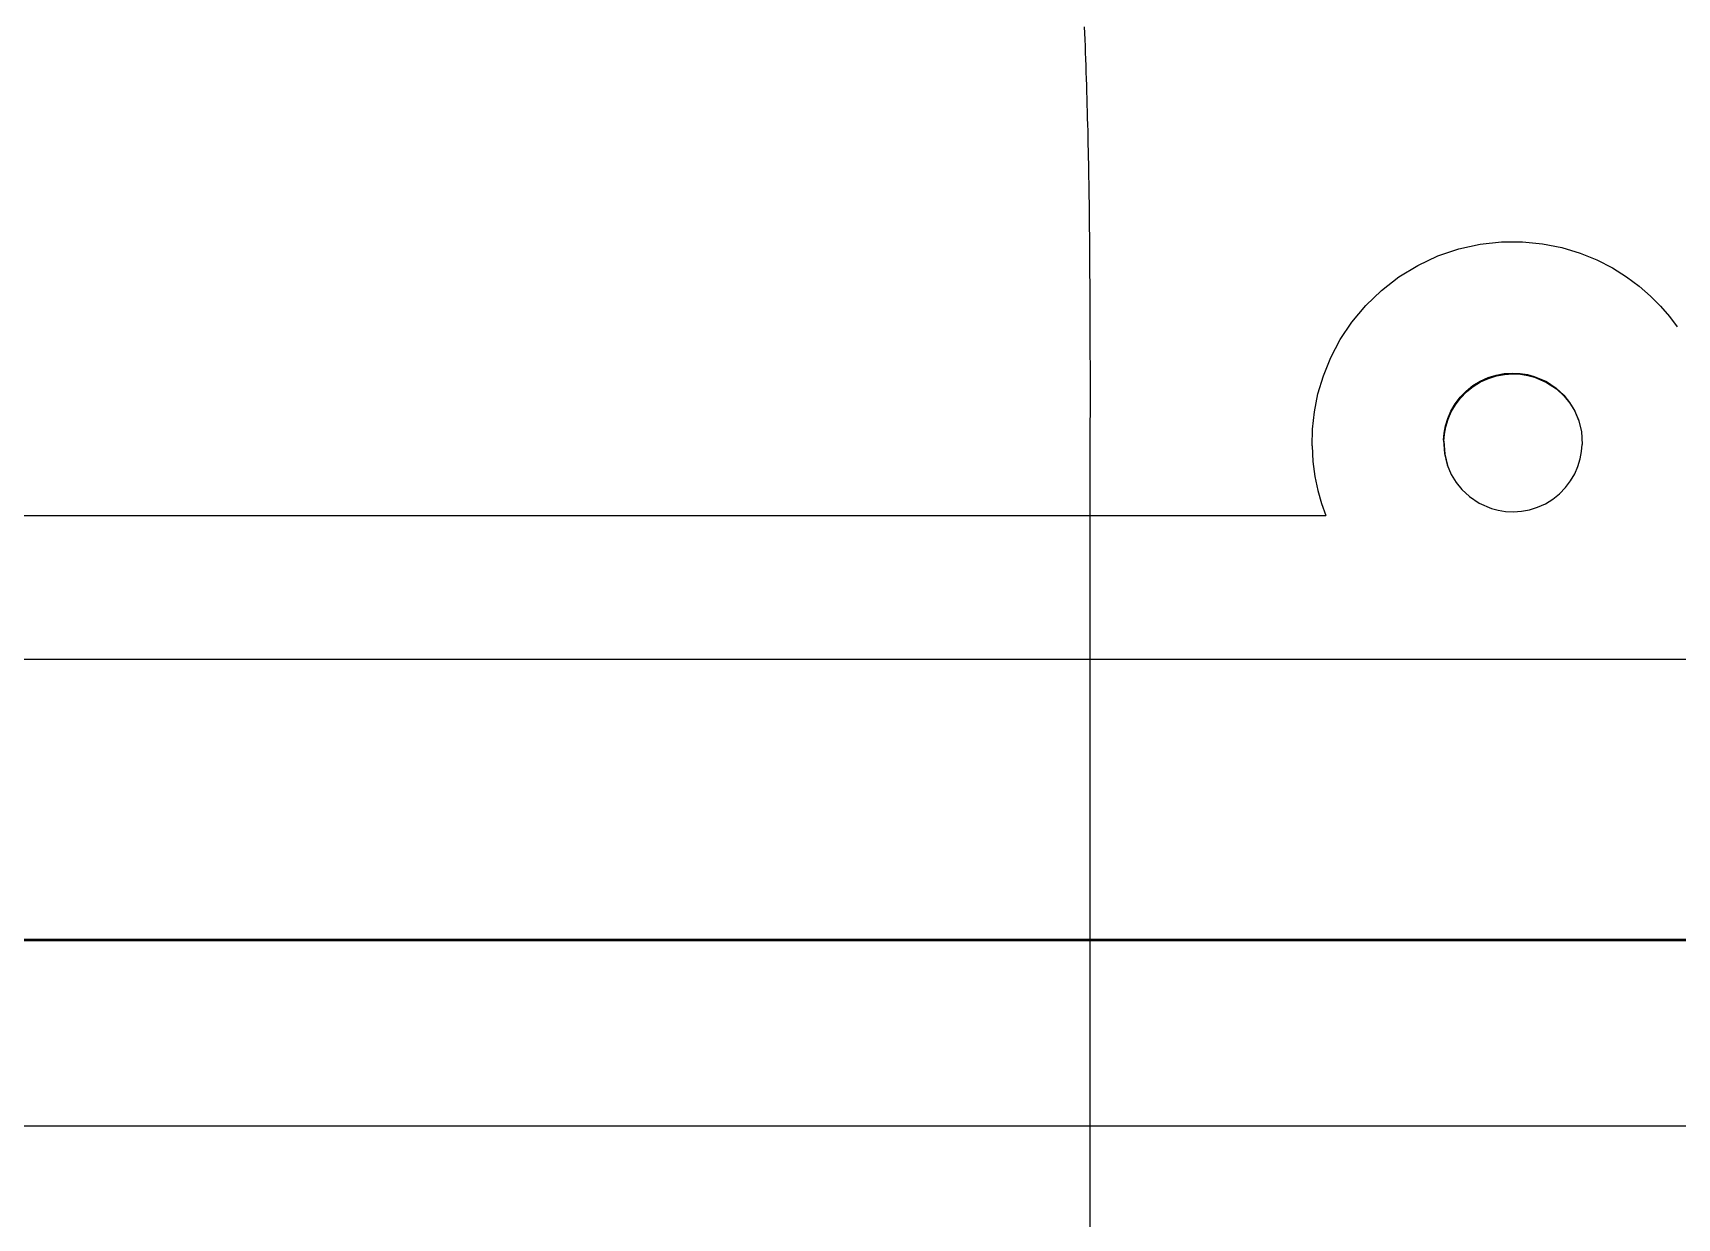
# Model space of a CAD drawing. Header units: millimetres. Extents: x -226 to 218, y -257 to 254.
# Drawn here: x -99.35 to -54.85, y 127.26 to 159.33 of the extents above; entities that cross this region are included whole.
import ezdxf

# ---------------------------------------------------------------- set-up
doc = ezdxf.new("R2010")
doc.units = ezdxf.units.MM
doc.layers.add('SKETCH', color=5, linetype='Continuous')
doc.layers.add('VISIBLE', color=7, linetype='Continuous')

msp = doc.modelspace()

# ---------------------------------------------------------------- linework, layer by layer
at = {"layer": 'SKETCH', "flags": 128}
msp.add_lwpolyline([(-70.898, 159.496), (-70.891, 159.322), (-70.884, 159.147), (-70.878, 158.971), (-70.871, 158.796), (-70.865, 158.62), (-70.859, 158.444), (-70.853, 158.267), (-70.847, 158.091), (-70.841, 157.914), (-70.836, 157.737), (-70.831, 157.559), (-70.825, 157.382), (-70.82, 157.204), (-70.816, 157.027), (-70.811, 156.849), (-70.806, 156.671), (-70.802, 156.493), (-70.798, 156.315), (-70.794, 156.137), (-70.79, 155.96), (-70.787, 155.783), (-70.783, 155.607), (-70.78, 155.432), (-70.777, 155.257), (-70.775, 155.082), (-70.772, 154.908), (-70.77, 154.734), (-70.768, 154.559), (-70.766, 154.384), (-70.764, 154.209), (-70.762, 154.033), (-70.761, 153.856), (-70.759, 153.679), (-70.758, 153.5), (-70.756, 153.32), (-70.755, 153.139), (-70.754, 152.956), (-70.753, 152.771), (-70.752, 152.585), (-70.751, 152.397), (-70.75, 152.206), (-70.749, 152.014), (-70.748, 151.819), (-70.746, 151.582), (-70.745, 151.342), (-70.745, 151.098), (-70.744, 150.851), (-70.744, 150.601), (-70.743, 150.348), (-70.743, 150.093), (-70.743, 149.836), (-70.743, 149.576), (-70.743, 149.316), (-70.743, 149.053), (-70.744, 148.789), (-70.744, 148.525), (-70.744, 148.26), (-70.745, 147.994), (-70.745, 147.728), (-70.746, 147.462), (-70.746, 147.196), (-70.747, 146.93), (-70.747, 146.666), (-70.747, 146.402), (-70.747, 146.14), (-70.748, 145.879), (-70.748, 145.62), (-70.748, 145.361), (-70.748, 145.103), (-70.748, 144.845), (-70.748, 144.586), (-70.748, 144.328), (-70.748, 144.07), (-70.748, 143.811), (-70.748, 143.553), (-70.748, 143.295), (-70.748, 143.036), (-70.748, 142.778), (-70.748, 142.52), (-70.748, 142.262), (-70.748, 142.003), (-70.748, 141.745), (-70.748, 141.487), (-70.748, 141.228), (-70.748, 140.97), (-70.748, 140.712), (-70.748, 140.453), (-70.748, 140.195), (-70.748, 139.937), (-70.748, 139.679), (-70.748, 139.42), (-70.748, 139.162), (-70.748, 138.904), (-70.748, 138.645), (-70.748, 138.387), (-70.748, 138.129), (-70.748, 137.87), (-70.748, 137.612), (-70.748, 137.354), (-70.748, 137.096), (-70.748, 136.837), (-70.748, 136.579), (-70.748, 136.321), (-70.748, 136.062), (-70.748, 135.804), (-70.748, 135.546), (-70.748, 135.287), (-70.748, 135.029), (-70.748, 134.771), (-70.748, 134.513), (-70.748, 134.254), (-70.748, 133.996), (-70.748, 133.738), (-70.748, 133.479), (-70.748, 133.221), (-70.748, 132.963), (-70.748, 132.704), (-70.748, 132.446), (-70.748, 132.188), (-70.748, 131.929), (-70.748, 131.671), (-70.748, 131.413), (-70.748, 131.155), (-70.748, 130.896), (-70.748, 130.638), (-70.748, 130.38), (-70.748, 130.121), (-70.748, 129.863), (-70.748, 129.605), (-70.748, 129.346), (-70.748, 129.088), (-70.748, 128.83), (-70.748, 128.572), (-70.748, 128.313), (-70.748, 128.055), (-70.748, 127.797), (-70.748, 127.538), (-70.748, 127.28), (-70.748, 127.022)], dxfattribs=at)
at = {"layer": 'VISIBLE'}
for p, q in [((-60.76, 153.487), (-60.184, 153.614)), ((-60.184, 153.614), (-59.608, 153.678)), ((-59.608, 153.678), (-59.041, 153.68)), ((-59.041, 153.68), (-58.493, 153.626)), ((-58.493, 153.626), (-57.97, 153.521)), ((-57.97, 153.521), (-57.479, 153.372)), ((-61.871, 153.04), (-61.326, 153.295)), ((-61.871, 153.04), (-61.326, 153.295)), ((-61.326, 153.295), (-60.76, 153.487)), ((-61.326, 153.295), (-60.76, 153.487)), ((-57.479, 153.372), (-57.023, 153.186)), ((-57.023, 153.186), (-56.604, 152.971)), ((-62.857, 152.361), (-62.384, 152.727)), ((-62.384, 152.727), (-61.871, 153.04)), ((-56.604, 152.971), (-56.223, 152.731)), ((-56.223, 152.731), (-55.88, 152.475)), ((-63.282, 151.951), (-62.857, 152.361)), ((-63.282, 151.951), (-62.857, 152.361)), ((-55.88, 152.475), (-55.573, 152.208)), ((-55.573, 152.208), (-55.302, 151.933)), ((-63.654, 151.506), (-63.282, 151.951)), ((-63.654, 151.506), (-63.282, 151.951)), ((-55.302, 151.933), (-55.063, 151.655)), ((-63.969, 151.035), (-63.654, 151.506)), ((-55.063, 151.655), (-54.854, 151.378)), ((-64.227, 150.548), (-63.969, 151.035)), ((-64.428, 150.055), (-64.227, 150.548)), ((-64.575, 149.563), (-64.428, 150.055)), ((-60.181, 149.909), (-59.969, 150.005)), ((-60.172, 149.887), (-59.961, 149.983)), ((-60.172, 149.887), (-59.961, 149.983)), ((-59.969, 150.005), (-59.751, 150.074)), ((-59.961, 149.983), (-59.742, 150.051)), ((-59.961, 149.983), (-59.742, 150.051)), ((-59.751, 150.074), (-59.531, 150.114)), ((-59.742, 150.051), (-59.522, 150.092)), ((-59.531, 150.114), (-59.314, 150.128)), ((-59.522, 150.092), (-59.305, 150.106)), ((-59.314, 150.128), (-59.104, 150.118)), ((-59.305, 150.106), (-59.096, 150.096)), ((-59.104, 150.118), (-58.906, 150.087)), ((-59.096, 150.096), (-58.897, 150.064)), ((-58.906, 150.087), (-58.72, 150.037)), ((-58.897, 150.064), (-58.711, 150.014)), ((-58.72, 150.037), (-58.393, 149.895)), ((-58.711, 150.014), (-58.385, 149.873)), ((-64.672, 149.08), (-64.575, 149.563)), ((-60.726, 149.473), (-60.564, 149.64)), ((-60.717, 149.451), (-60.555, 149.618)), ((-60.717, 149.451), (-60.555, 149.618)), ((-60.564, 149.64), (-60.381, 149.786)), ((-60.555, 149.618), (-60.372, 149.764)), ((-60.381, 149.786), (-60.181, 149.909)), ((-60.372, 149.764), (-60.172, 149.887)), ((-60.372, 149.764), (-60.172, 149.887)), ((-58.393, 149.895), (-58.128, 149.718)), ((-58.385, 149.873), (-58.12, 149.696)), ((-58.128, 149.718), (-57.921, 149.525)), ((-58.12, 149.696), (-57.913, 149.503)), ((-57.921, 149.525), (-57.764, 149.331)), ((-64.724, 148.612), (-64.672, 149.08)), ((-61.063, 148.898), (-60.976, 149.097)), ((-61.054, 148.876), (-60.967, 149.075)), ((-60.976, 149.097), (-60.864, 149.291)), ((-60.967, 149.075), (-60.855, 149.269)), ((-60.967, 149.075), (-60.855, 149.269)), ((-60.864, 149.291), (-60.726, 149.473)), ((-60.855, 149.269), (-60.717, 149.451)), ((-60.855, 149.269), (-60.717, 149.451)), ((-57.913, 149.503), (-57.756, 149.309)), ((-57.764, 149.331), (-57.635, 149.118)), ((-57.756, 149.309), (-57.626, 149.096)), ((-57.635, 149.118), (-57.523, 148.858)), ((-57.626, 149.096), (-57.522, 148.853)), ((-61.162, 148.499), (-61.124, 148.697)), ((-61.152, 148.477), (-61.115, 148.675)), ((-61.124, 148.697), (-61.063, 148.898)), ((-61.115, 148.675), (-61.054, 148.876)), ((-57.523, 148.858), (-57.446, 148.549)), ((-64.735, 148.162), (-64.724, 148.612)), ((-61.177, 148.308), (-61.162, 148.499)), ((-61.177, 148.308), (-61.154, 147.952)), ((-61.168, 148.286), (-61.152, 148.477)), ((-61.168, 148.286), (-61.145, 147.93)), ((-57.446, 148.549), (-57.423, 148.194)), ((-57.439, 148.002), (-57.423, 148.194)), ((-64.735, 148.162), (-64.712, 147.734)), ((-64.712, 147.734), (-64.658, 147.331)), ((-61.154, 147.952), (-61.077, 147.643)), ((-61.145, 147.93), (-61.069, 147.623)), ((-57.538, 147.603), (-57.476, 147.804)), ((-57.476, 147.804), (-57.439, 148.002)), ((-64.658, 147.331), (-64.579, 146.953)), ((-61.077, 147.643), (-60.966, 147.384)), ((-60.966, 147.384), (-60.836, 147.17)), ((-57.737, 147.211), (-57.624, 147.404)), ((-57.624, 147.404), (-57.538, 147.603)), ((-64.579, 146.953), (-64.48, 146.601)), ((-60.836, 147.17), (-60.679, 146.976)), ((-60.679, 146.976), (-60.472, 146.783)), ((-58.22, 146.715), (-58.037, 146.861)), ((-58.22, 146.715), (-58.037, 146.861)), ((-58.037, 146.861), (-57.875, 147.028)), ((-58.037, 146.861), (-57.875, 147.028)), ((-57.875, 147.028), (-57.737, 147.211)), ((-57.875, 147.028), (-57.737, 147.211)), ((-64.48, 146.601), (-64.364, 146.274)), ((-60.472, 146.783), (-60.207, 146.606)), ((-60.207, 146.606), (-59.881, 146.465)), ((-59.881, 146.465), (-59.695, 146.415)), ((-59.695, 146.415), (-59.496, 146.383)), ((-59.07, 146.387), (-58.85, 146.428)), ((-59.07, 146.387), (-58.85, 146.428)), ((-58.85, 146.428), (-58.631, 146.496)), ((-58.85, 146.428), (-58.631, 146.496)), ((-58.631, 146.496), (-58.419, 146.592)), ((-58.631, 146.496), (-58.419, 146.592)), ((-58.419, 146.592), (-58.22, 146.715)), ((-58.419, 146.592), (-58.22, 146.715)), ((-143.187, 146.274), (-64.364, 146.274)), ((-59.496, 146.383), (-59.286, 146.373)), ((-59.286, 146.373), (-59.07, 146.387)), ((-196.916, 142.385), (196.916, 142.385)), ((-196.916, 134.812), (196.916, 134.812)), ((-196.856, 134.771), (196.856, 134.771)), ((-196.916, 129.763), (196.916, 129.763))]:
    msp.add_line(p, q, dxfattribs=at)

doc.saveas('drawing.dxf')
